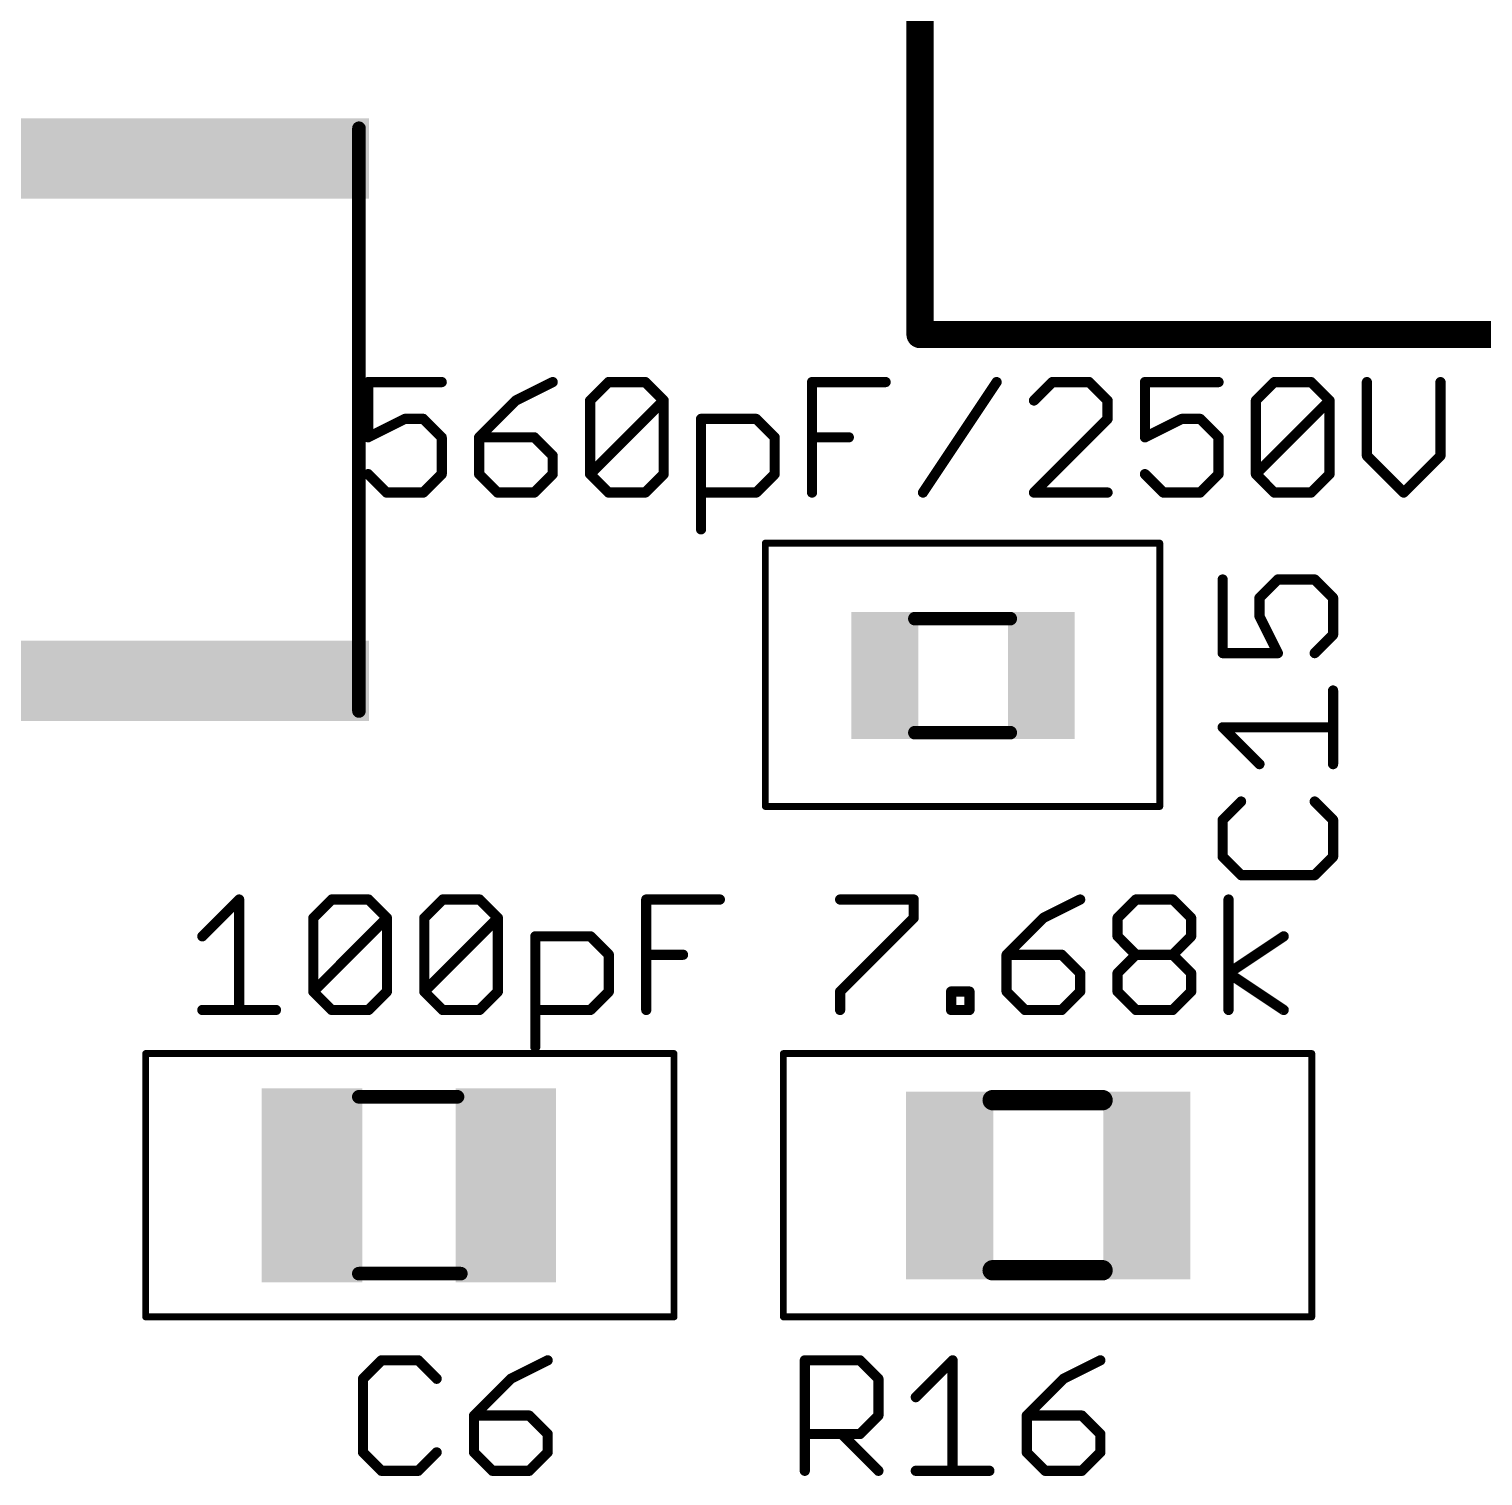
# Model space of a CAD drawing. Extents: x 2 to 123, y -4 to 52.
# Drawn here: x 15 to 25.86, y 27.23 to 38.03 of the extents above; entities that cross this region are included whole.
import ezdxf

# ---------------------------------------------------------------- set-up
doc = ezdxf.new("R2010")
doc.units = 0
for name, color, linetype in [('25', 253, 'CONTINUOUS'), ('27', 253, 'CONTINUOUS'), ('39', 12, 'CONTINUOUS'), ('51', 253, 'CONTINUOUS')]:
    doc.layers.add(name, color=color, linetype=linetype)

# ---------------------------------------------------------------- blocks, each defined once
blk = doc.blocks.new('RECT')
blk.add_solid([(-0.5, -0.5), (0.5, -0.5), (-0.5, 0.5), (0.5, 0.5)])

msp = doc.modelspace()

# ---------------------------------------------------------------- linework, layer by layer
at = {"layer": '25', "const_width": 0.0762}
for points in [[(23.9134, 33.9221), (23.9134, 33.3724)], [(24.1882, 33.7846), (24.3256, 33.9221)], [(24.3256, 33.9221), (24.6005, 33.9221)], [(24.6005, 33.9221), (24.7379, 33.7846)], [(24.1882, 33.6472), (24.1882, 33.7846)], [(24.7379, 33.7846), (24.7379, 33.5098)], [(24.3256, 33.3724), (24.1882, 33.6472)], [(24.7379, 33.5098), (24.6005, 33.3724)], [(23.9134, 33.3724), (24.3256, 33.3724)], [(24.7379, 32.5437), (24.7379, 33.0934)], [(24.1882, 32.5437), (23.9134, 32.8185)], [(23.9134, 32.8185), (24.7379, 32.8185)], [(24.0508, 32.2646), (23.9134, 32.1272)], [(24.7379, 32.1272), (24.6005, 32.2646)], [(23.9134, 32.1272), (23.9134, 31.8524)], [(24.7379, 31.8524), (24.7379, 32.1272)], [(23.9134, 31.8524), (24.0508, 31.715)], [(24.6005, 31.715), (24.7379, 31.8524)], [(24.0508, 31.715), (24.6005, 31.715)], [(17.6316, 28.0931), (17.4942, 27.9557)], [(17.9064, 28.0931), (17.6316, 28.0931)], [(18.0439, 27.9557), (17.9064, 28.0931)], [(18.8726, 28.0931), (18.5977, 27.9557)], [(20.793, 27.2686), (20.793, 28.0931)], [(20.793, 28.0931), (21.2052, 28.0931)], [(21.2052, 28.0931), (21.3426, 27.9557)], [(21.6217, 27.8183), (21.8965, 28.0931)], [(21.8965, 28.0931), (21.8965, 27.2686)], [(23.0001, 28.0931), (22.7252, 27.9557)], [(17.4942, 27.9557), (17.4942, 27.406)], [(18.5977, 27.9557), (18.3229, 27.6809)], [(21.3426, 27.9557), (21.3426, 27.6809)], [(22.7252, 27.9557), (22.4504, 27.6809)], [(18.3229, 27.6809), (18.3229, 27.406)], [(18.7351, 27.6809), (18.3229, 27.6809)], [(18.8726, 27.5434), (18.7351, 27.6809)], [(21.3426, 27.6809), (21.2052, 27.5434)], [(22.4504, 27.6809), (22.4504, 27.406)], [(22.8626, 27.6809), (22.4504, 27.6809)], [(23.0001, 27.5434), (22.8626, 27.6809)], [(18.8726, 27.406), (18.8726, 27.5434)], [(21.2052, 27.5434), (20.793, 27.5434)], [(21.0678, 27.5434), (21.3426, 27.2686)], [(23.0001, 27.406), (23.0001, 27.5434)], [(17.4942, 27.406), (17.6316, 27.2686)], [(17.9064, 27.2686), (18.0439, 27.406)], [(18.3229, 27.406), (18.4603, 27.2686)], [(18.7351, 27.2686), (18.8726, 27.406)], [(22.4504, 27.406), (22.5878, 27.2686)], [(22.8626, 27.2686), (23.0001, 27.406)], [(17.6316, 27.2686), (17.9064, 27.2686)], [(18.4603, 27.2686), (18.7351, 27.2686)], [(21.6217, 27.2686), (22.1714, 27.2686)], [(22.5878, 27.2686), (22.8626, 27.2686)]]:
    msp.add_lwpolyline(points, dxfattribs=at)
at = {"layer": '25', "const_width": 0.0381}
for points in [[(23.9324, 33.9221, 1), (23.8943, 33.9221)], [(24.3256, 33.9411, 1), (24.3256, 33.903)], [(24.3391, 33.9086, 1), (24.3122, 33.9355)], [(24.614, 33.9355, 1), (24.587, 33.9086)], [(24.6005, 33.903, 1), (24.6005, 33.9411)], [(24.2073, 33.7846, 1), (24.1692, 33.7846)], [(24.1748, 33.7981, 1), (24.2017, 33.7712)], [(24.7569, 33.7846, 1), (24.7188, 33.7846)], [(24.7244, 33.7712, 1), (24.7514, 33.7981)], [(24.2053, 33.6557, 1), (24.1712, 33.6387)], [(24.1692, 33.6472, 1), (24.2073, 33.6472)], [(24.7514, 33.4963, 1), (24.7244, 33.5233)], [(24.7188, 33.5098, 1), (24.7569, 33.5098)], [(23.9134, 33.3914, 1), (23.9134, 33.3533)], [(23.8943, 33.3724, 1), (23.9324, 33.3724)], [(24.3086, 33.3639, 1), (24.3427, 33.3809)], [(24.3256, 33.3533, 1), (24.3256, 33.3914)], [(24.587, 33.3859, 1), (24.614, 33.3589)], [(24.7569, 33.0934, 1), (24.7188, 33.0934)], [(23.9134, 32.8376, 1), (23.9134, 32.7995)], [(23.9269, 32.832, 1), (23.8999, 32.805)], [(24.7379, 32.7995, 1), (24.7379, 32.8376)], [(24.1748, 32.5302, 1), (24.2017, 32.5572)], [(24.7188, 32.5437, 1), (24.7569, 32.5437)], [(24.0643, 32.2512, 1), (24.0373, 32.2781)], [(24.614, 32.2781, 1), (24.587, 32.2512)], [(23.9324, 32.1272, 1), (23.8943, 32.1272)], [(23.8999, 32.1407, 1), (23.9269, 32.1138)], [(24.7569, 32.1272, 1), (24.7188, 32.1272)], [(24.7244, 32.1138, 1), (24.7514, 32.1407)], [(23.9269, 31.8659, 1), (23.8999, 31.8389)], [(23.8943, 31.8524, 1), (23.9324, 31.8524)], [(24.7188, 31.8524, 1), (24.7569, 31.8524)], [(24.7514, 31.8389, 1), (24.7244, 31.8659)], [(24.0508, 31.734, 1), (24.0508, 31.6959)], [(24.0373, 31.7015, 1), (24.0643, 31.7284)], [(24.587, 31.7284, 1), (24.614, 31.7015)], [(24.6005, 31.6959, 1), (24.6005, 31.734)], [(17.6316, 28.1122, 1), (17.6316, 28.0741)], [(17.6451, 28.0796, 1), (17.6181, 28.1066)], [(17.9199, 28.1066, 1), (17.893, 28.0796)], [(17.9064, 28.0741, 1), (17.9064, 28.1122)], [(18.8811, 28.0761, 1), (18.864, 28.1101)], [(20.793, 28.1122, 1), (20.793, 28.0741)], [(20.812, 28.0931, 1), (20.7739, 28.0931)], [(21.2187, 28.1066, 1), (21.1918, 28.0796)], [(21.2052, 28.0741, 1), (21.2052, 28.1122)], [(21.9156, 28.0931, 1), (21.8775, 28.0931)], [(21.91, 28.0796, 1), (21.883, 28.1066)], [(23.0086, 28.0761, 1), (22.9915, 28.1101)], [(17.5132, 27.9557, 1), (17.4751, 27.9557)], [(17.4807, 27.9692, 1), (17.5077, 27.9422)], [(18.0304, 27.9422, 1), (18.0573, 27.9692)], [(18.5892, 27.9727, 1), (18.6062, 27.9386)], [(18.6112, 27.9422, 1), (18.5843, 27.9692)], [(21.3617, 27.9557, 1), (21.3236, 27.9557)], [(21.3292, 27.9422, 1), (21.3561, 27.9692)], [(22.7167, 27.9727, 1), (22.7337, 27.9386)], [(22.7387, 27.9422, 1), (22.7118, 27.9692)], [(21.6082, 27.8317, 1), (21.6352, 27.8048)], [(18.3419, 27.6809, 1), (18.3038, 27.6809)], [(18.3229, 27.6999, 1), (18.3229, 27.6618)], [(18.3094, 27.6943, 1), (18.3364, 27.6674)], [(18.7486, 27.6943, 1), (18.7217, 27.6674)], [(18.7351, 27.6618, 1), (18.7351, 27.6999)], [(21.3236, 27.6809, 1), (21.3617, 27.6809)], [(21.3561, 27.6674, 1), (21.3292, 27.6943)], [(22.4694, 27.6809, 1), (22.4313, 27.6809)], [(22.4504, 27.6999, 1), (22.4504, 27.6618)], [(22.4369, 27.6943, 1), (22.4639, 27.6674)], [(22.8761, 27.6943, 1), (22.8492, 27.6674)], [(22.8626, 27.6618, 1), (22.8626, 27.6999)], [(18.8916, 27.5434, 1), (18.8535, 27.5434)], [(20.793, 27.5625, 1), (20.793, 27.5244)], [(21.0813, 27.5569, 1), (21.0543, 27.53)], [(21.2052, 27.5244, 1), (21.2052, 27.5625)], [(23.0191, 27.5434, 1), (22.981, 27.5434)], [(18.8591, 27.53, 1), (18.886, 27.5569)], [(21.1918, 27.5569, 1), (21.2187, 27.53)], [(22.9866, 27.53, 1), (23.0135, 27.5569)], [(17.5077, 27.4195, 1), (17.4807, 27.3925)], [(17.4751, 27.406, 1), (17.5132, 27.406)], [(18.0573, 27.3925, 1), (18.0304, 27.4195)], [(18.3038, 27.406, 1), (18.3419, 27.406)], [(18.3364, 27.4195, 1), (18.3094, 27.3925)], [(18.8535, 27.406, 1), (18.8916, 27.406)], [(18.886, 27.3925, 1), (18.8591, 27.4195)], [(22.4639, 27.4195, 1), (22.4369, 27.3925)], [(22.4313, 27.406, 1), (22.4694, 27.406)], [(22.981, 27.406, 1), (23.0191, 27.406)], [(23.0135, 27.3925, 1), (22.9866, 27.4195)], [(17.6316, 27.2877, 1), (17.6316, 27.2496)], [(17.6181, 27.2551, 1), (17.6451, 27.2821)], [(17.893, 27.2821, 1), (17.9199, 27.2551)], [(17.9064, 27.2496, 1), (17.9064, 27.2877)], [(18.4603, 27.2877, 1), (18.4603, 27.2496)], [(18.4468, 27.2551, 1), (18.4738, 27.2821)], [(18.7217, 27.2821, 1), (18.7486, 27.2551)], [(18.7351, 27.2496, 1), (18.7351, 27.2877)], [(20.7739, 27.2686, 1), (20.812, 27.2686)], [(21.3292, 27.2551, 1), (21.3561, 27.2821)], [(21.6217, 27.2877, 1), (21.6217, 27.2496)], [(21.8775, 27.2686, 1), (21.9156, 27.2686)], [(22.1714, 27.2496, 1), (22.1714, 27.2877)], [(22.5878, 27.2877, 1), (22.5878, 27.2496)], [(22.5743, 27.2551, 1), (22.6013, 27.2821)], [(22.8492, 27.2821, 1), (22.8761, 27.2551)], [(22.8626, 27.2496, 1), (22.8626, 27.2877)]]:
    msp.add_lwpolyline(points, format="xyb", dxfattribs=at)
at = {"layer": '27', "const_width": 0.0381}
for points in [[(17.532, 35.4147, 1), (17.532, 35.3766)], [(17.5511, 35.3956, 1), (17.513, 35.3956)], [(18.0817, 35.3766, 1), (18.0817, 35.4147)], [(18.9189, 35.3786, 1), (18.9019, 35.4126)], [(19.3268, 35.4147, 1), (19.3268, 35.3766)], [(19.3403, 35.3821, 1), (19.3134, 35.4091)], [(19.6152, 35.4091, 1), (19.5882, 35.3821)], [(19.6017, 35.3766, 1), (19.6017, 35.4147)], [(20.8468, 35.4147, 1), (20.8468, 35.3766)], [(20.8659, 35.3956, 1), (20.8278, 35.3956)], [(21.3965, 35.3766, 1), (21.3965, 35.4147)], [(22.2411, 35.385, 1), (22.2094, 35.4062)], [(22.6417, 35.4147, 1), (22.6417, 35.3766)], [(22.6551, 35.3821, 1), (22.6282, 35.4091)], [(22.93, 35.4091, 1), (22.903, 35.3821)], [(22.9165, 35.3766, 1), (22.9165, 35.4147)], [(23.333, 35.4147, 1), (23.333, 35.3766)], [(23.352, 35.3956, 1), (23.3139, 35.3956)], [(23.8826, 35.3766, 1), (23.8826, 35.4147)], [(24.2991, 35.4147, 1), (24.2991, 35.3766)], [(24.3126, 35.3821, 1), (24.2856, 35.4091)], [(24.5874, 35.4091, 1), (24.5604, 35.3821)], [(24.5739, 35.3766, 1), (24.5739, 35.4147)], [(25.0094, 35.3956, 1), (24.9713, 35.3956)], [(25.5591, 35.3956, 1), (25.521, 35.3956)], [(18.627, 35.2752, 1), (18.6441, 35.2411)], [(18.649, 35.2447, 1), (18.6221, 35.2717)], [(19.176, 35.2717, 1), (19.2029, 35.2447)], [(19.2085, 35.2582, 1), (19.1704, 35.2582)], [(19.7582, 35.2582, 1), (19.7201, 35.2582)], [(19.7526, 35.2447, 1), (19.7256, 35.2717)], [(19.7256, 35.2447, 1), (19.7526, 35.2717)], [(22.4908, 35.2717, 1), (22.5177, 35.2447)], [(23.073, 35.2582, 1), (23.0349, 35.2582)], [(23.0405, 35.2447, 1), (23.0674, 35.2717)], [(24.1482, 35.2717, 1), (24.1751, 35.2447)], [(24.1807, 35.2582, 1), (24.1426, 35.2582)], [(24.7304, 35.2582, 1), (24.6923, 35.2582)], [(24.7248, 35.2447, 1), (24.6979, 35.2717)], [(24.6979, 35.2447, 1), (24.7248, 35.2717)], [(17.8069, 35.1398, 1), (17.8069, 35.1017)], [(17.8154, 35.1037, 1), (17.7983, 35.1378)], [(17.9577, 35.1342, 1), (17.9308, 35.1073)], [(17.9443, 35.1017, 1), (17.9443, 35.1398)], [(20.0372, 35.1208, 1), (19.9991, 35.1208)], [(20.0181, 35.1398, 1), (20.0181, 35.1017)], [(20.4439, 35.1342, 1), (20.4169, 35.1073)], [(20.4304, 35.1017, 1), (20.4304, 35.1398)], [(23.0349, 35.1208, 1), (23.073, 35.1208)], [(23.0674, 35.1073, 1), (23.0405, 35.1342)], [(23.6078, 35.1398, 1), (23.6078, 35.1017)], [(23.6163, 35.1037, 1), (23.5993, 35.1378)], [(23.7587, 35.1342, 1), (23.7317, 35.1073)], [(23.7452, 35.1017, 1), (23.7452, 35.1398)], [(17.5235, 35.0004, 1), (17.5405, 34.9663)], [(17.513, 34.9834, 1), (17.5511, 34.9834)], [(18.1007, 34.9834, 1), (18.0626, 34.9834)], [(18.0682, 34.9699, 1), (18.0952, 34.9968)], [(18.3798, 34.9834, 1), (18.3417, 34.9834)], [(18.3607, 35.0024, 1), (18.3607, 34.9643)], [(18.3473, 34.9968, 1), (18.3742, 34.9699)], [(18.7864, 34.9968, 1), (18.7595, 34.9699)], [(18.773, 34.9643, 1), (18.773, 35.0024)], [(20.5869, 34.9834, 1), (20.5488, 34.9834)], [(20.5543, 34.9699, 1), (20.5813, 34.9968)], [(20.8468, 35.0024, 1), (20.8468, 34.9643)], [(21.1217, 34.9643, 1), (21.1217, 35.0024)], [(23.3244, 35.0004, 1), (23.3415, 34.9663)], [(23.3139, 34.9834, 1), (23.352, 34.9834)], [(23.9017, 34.9834, 1), (23.8636, 34.9834)], [(23.8692, 34.9699, 1), (23.8961, 34.9968)], [(18.9294, 34.8459, 1), (18.8913, 34.8459)], [(18.8969, 34.8325, 1), (18.9239, 34.8594)], [(24.9713, 34.8459, 1), (25.0094, 34.8459)], [(25.0038, 34.8594, 1), (24.9769, 34.8325)], [(25.521, 34.8459, 1), (25.5591, 34.8459)], [(25.5535, 34.8325, 1), (25.5266, 34.8594)], [(17.5455, 34.722, 1), (17.5185, 34.695)], [(18.0952, 34.695, 1), (18.0682, 34.722)], [(18.3742, 34.722, 1), (18.3473, 34.695)], [(18.9239, 34.695, 1), (18.8969, 34.722)], [(19.2029, 34.722, 1), (19.176, 34.695)], [(19.7526, 34.695, 1), (19.7256, 34.722)], [(20.5813, 34.695, 1), (20.5543, 34.722)], [(23.3464, 34.722, 1), (23.3195, 34.695)], [(23.8961, 34.695, 1), (23.8692, 34.722)], [(24.1751, 34.722, 1), (24.1482, 34.695)], [(24.7248, 34.695, 1), (24.6979, 34.722)], [(18.0626, 34.7085, 1), (18.1007, 34.7085)], [(18.3417, 34.7085, 1), (18.3798, 34.7085)], [(18.8913, 34.7085, 1), (18.9294, 34.7085)], [(19.176, 34.722, 1), (19.2029, 34.695)], [(19.1704, 34.7085, 1), (19.2085, 34.7085)], [(19.7201, 34.7085, 1), (19.7582, 34.7085)], [(20.5488, 34.7085, 1), (20.5869, 34.7085)], [(23.8636, 34.7085, 1), (23.9017, 34.7085)], [(24.1482, 34.722, 1), (24.1751, 34.695)], [(24.1426, 34.7085, 1), (24.1807, 34.7085)], [(24.6923, 34.7085, 1), (24.7304, 34.7085)], [(17.6694, 34.5902, 1), (17.6694, 34.5521)], [(17.656, 34.5576, 1), (17.6829, 34.5846)], [(17.9308, 34.5846, 1), (17.9577, 34.5576)], [(17.9443, 34.5521, 1), (17.9443, 34.5902)], [(18.4981, 34.5902, 1), (18.4981, 34.5521)], [(18.4847, 34.5576, 1), (18.5116, 34.5846)], [(18.7595, 34.5846, 1), (18.7864, 34.5576)], [(18.773, 34.5521, 1), (18.773, 34.5902)], [(19.3268, 34.5902, 1), (19.3268, 34.5521)], [(19.3134, 34.5576, 1), (19.3403, 34.5846)], [(19.5882, 34.5846, 1), (19.6152, 34.5576)], [(19.6017, 34.5521, 1), (19.6017, 34.5902)], [(20.0181, 34.5902, 1), (20.0181, 34.5521)], [(20.4169, 34.5846, 1), (20.4439, 34.5576)], [(20.4304, 34.5521, 1), (20.4304, 34.5902)], [(20.8278, 34.5711, 1), (20.8659, 34.5711)], [(21.6597, 34.5817, 1), (21.6914, 34.5605)], [(22.4908, 34.5846, 1), (22.5177, 34.5576)], [(22.5043, 34.5902, 1), (22.5043, 34.5521)], [(23.0539, 34.5521, 1), (23.0539, 34.5902)], [(23.4704, 34.5902, 1), (23.4704, 34.5521)], [(23.4569, 34.5576, 1), (23.4838, 34.5846)], [(23.7317, 34.5846, 1), (23.7587, 34.5576)], [(23.7452, 34.5521, 1), (23.7452, 34.5902)], [(24.2991, 34.5902, 1), (24.2991, 34.5521)], [(24.2856, 34.5576, 1), (24.3126, 34.5846)], [(24.5604, 34.5846, 1), (24.5874, 34.5576)], [(24.5739, 34.5521, 1), (24.5739, 34.5902)], [(25.2517, 34.5846, 1), (25.2787, 34.5576)], [(25.2517, 34.5576, 1), (25.2787, 34.5846)], [(19.9991, 34.2963, 1), (20.0372, 34.2963)], [(16.588, 31.5331, 1), (16.5499, 31.5331)], [(16.5824, 31.5196, 1), (16.5555, 31.5466)], [(17.2602, 31.5522, 1), (17.2602, 31.5141)], [(17.2737, 31.5196, 1), (17.2468, 31.5466)], [(17.5485, 31.5466, 1), (17.5216, 31.5196)], [(17.5351, 31.5141, 1), (17.5351, 31.5522)], [(18.0889, 31.5522, 1), (18.0889, 31.5141)], [(18.1024, 31.5196, 1), (18.0755, 31.5466)], [(18.3772, 31.5466, 1), (18.3503, 31.5196)], [(18.3638, 31.5141, 1), (18.3638, 31.5522)], [(19.6089, 31.5522, 1), (19.6089, 31.5141)], [(19.628, 31.5331, 1), (19.5899, 31.5331)], [(20.1586, 31.5141, 1), (20.1586, 31.5522)], [(21.0566, 31.5522, 1), (21.0566, 31.5141)], [(21.6253, 31.5331, 1), (21.5872, 31.5331)], [(21.6063, 31.5141, 1), (21.6063, 31.5522)], [(22.8578, 31.5161, 1), (22.8408, 31.5501)], [(23.2658, 31.5522, 1), (23.2658, 31.5141)], [(23.2793, 31.5196, 1), (23.2523, 31.5466)], [(23.5541, 31.5466, 1), (23.5271, 31.5196)], [(23.5406, 31.5141, 1), (23.5406, 31.5522)], [(23.9761, 31.5331, 1), (23.938, 31.5331)], [(17.1419, 31.3957, 1), (17.1038, 31.3957)], [(17.1093, 31.4092, 1), (17.1363, 31.3822)], [(17.6915, 31.3957, 1), (17.6534, 31.3957)], [(17.6859, 31.3822, 1), (17.659, 31.4092)], [(17.659, 31.3822, 1), (17.6859, 31.4092)], [(17.938, 31.4092, 1), (17.965, 31.3822)], [(17.9706, 31.3957, 1), (17.9325, 31.3957)], [(18.5202, 31.3957, 1), (18.4821, 31.3957)], [(18.5147, 31.3822, 1), (18.4877, 31.4092)], [(18.4877, 31.3822, 1), (18.5147, 31.4092)], [(21.5872, 31.3957, 1), (21.6253, 31.3957)], [(21.6197, 31.3822, 1), (21.5928, 31.4092)], [(22.566, 31.4127, 1), (22.583, 31.3786)], [(22.588, 31.3822, 1), (22.561, 31.4092)], [(23.1149, 31.4092, 1), (23.1418, 31.3822)], [(23.1474, 31.3957, 1), (23.1093, 31.3957)], [(23.6971, 31.3957, 1), (23.659, 31.3957)], [(23.6646, 31.3822, 1), (23.6915, 31.4092)], [(16.2806, 31.2717, 1), (16.3076, 31.2448)], [(18.7993, 31.2583, 1), (18.7612, 31.2583)], [(18.7802, 31.2773, 1), (18.7802, 31.2392)], [(19.2059, 31.2717, 1), (19.179, 31.2448)], [(19.1925, 31.2392, 1), (19.1925, 31.2773)], [(23.1418, 31.2717, 1), (23.1149, 31.2448)], [(23.1093, 31.2583, 1), (23.1474, 31.2583)], [(23.659, 31.2583, 1), (23.6971, 31.2583)], [(23.6915, 31.2448, 1), (23.6646, 31.2717)], [(24.3799, 31.2424, 1), (24.3588, 31.2741)], [(19.3489, 31.1209, 1), (19.3108, 31.1209)], [(19.6089, 31.1399, 1), (19.6089, 31.1018)], [(19.8838, 31.1018, 1), (19.8838, 31.1399)], [(22.3187, 31.1209, 1), (22.2806, 31.1209)], [(22.2997, 31.1399, 1), (22.2997, 31.1018)], [(22.7254, 31.1343, 1), (22.6984, 31.1074)], [(22.7119, 31.1018, 1), (22.7119, 31.1399)], [(23.2658, 31.1399, 1), (23.2658, 31.1018)], [(23.2793, 31.1074, 1), (23.2523, 31.1343)], [(23.5541, 31.1343, 1), (23.5271, 31.1074)], [(23.5406, 31.1018, 1), (23.5406, 31.1399)], [(19.3164, 31.1074, 1), (19.3434, 31.1343)], [(22.2862, 31.1343, 1), (22.3131, 31.1074)], [(23.2523, 31.1074, 1), (23.2793, 31.1343)], [(23.5271, 31.1343, 1), (23.5541, 31.1074)], [(22.8684, 30.9834, 1), (22.8303, 30.9834)], [(22.8359, 30.97, 1), (22.8628, 30.9969)], [(23.1474, 30.9834, 1), (23.1093, 30.9834)], [(23.1149, 30.9969, 1), (23.1418, 30.97)], [(23.6971, 30.9834, 1), (23.659, 30.9834)], [(23.6646, 30.97, 1), (23.6915, 30.9969)], [(23.9676, 30.9993, 1), (23.9465, 30.9676)], [(23.9465, 30.9993, 1), (23.9676, 30.9676)], [(17.1363, 30.8595, 1), (17.1093, 30.8325)], [(17.1093, 30.8595, 1), (17.1363, 30.8325)], [(17.1038, 30.846, 1), (17.1419, 30.846)], [(17.6534, 30.846, 1), (17.6915, 30.846)], [(17.6859, 30.8325, 1), (17.659, 30.8595)], [(17.965, 30.8595, 1), (17.938, 30.8325)], [(17.938, 30.8595, 1), (17.965, 30.8325)], [(17.9325, 30.846, 1), (17.9706, 30.846)], [(18.4821, 30.846, 1), (18.5202, 30.846)], [(18.5147, 30.8325, 1), (18.4877, 30.8595)], [(19.3108, 30.846, 1), (19.3489, 30.846)], [(19.3434, 30.8325, 1), (19.3164, 30.8595)], [(21.0756, 30.846, 1), (21.0375, 30.846)], [(21.0431, 30.8595, 1), (21.0701, 30.8325)], [(21.8853, 30.8651, 1), (21.8853, 30.827)], [(21.9044, 30.846, 1), (21.8663, 30.846)], [(22.0418, 30.846, 1), (22.0037, 30.846)], [(22.0227, 30.827, 1), (22.0227, 30.8651)], [(22.3131, 30.8595, 1), (22.2862, 30.8325)], [(22.2806, 30.846, 1), (22.3187, 30.846)], [(22.8303, 30.846, 1), (22.8684, 30.846)], [(22.8628, 30.8325, 1), (22.8359, 30.8595)], [(23.1418, 30.8595, 1), (23.1149, 30.8325)], [(23.1093, 30.846, 1), (23.1474, 30.846)], [(23.659, 30.846, 1), (23.6971, 30.846)], [(23.6915, 30.8325, 1), (23.6646, 30.8595)], [(16.2941, 30.7277, 1), (16.2941, 30.6896)], [(16.5499, 30.7086, 1), (16.588, 30.7086)], [(16.8438, 30.6896, 1), (16.8438, 30.7277)], [(17.2602, 30.7277, 1), (17.2602, 30.6896)], [(17.2468, 30.6951, 1), (17.2737, 30.7221)], [(17.5216, 30.7221, 1), (17.5485, 30.6951)], [(17.5351, 30.6896, 1), (17.5351, 30.7277)], [(18.0889, 30.7277, 1), (18.0889, 30.6896)], [(18.0755, 30.6951, 1), (18.1024, 30.7221)], [(18.3503, 30.7221, 1), (18.3772, 30.6951)], [(18.3638, 30.6896, 1), (18.3638, 30.7277)], [(18.7802, 30.7277, 1), (18.7802, 30.6896)], [(19.179, 30.7221, 1), (19.2059, 30.6951)], [(19.1925, 30.6896, 1), (19.1925, 30.7277)], [(19.5899, 30.7086, 1), (19.628, 30.7086)], [(21.0375, 30.7086, 1), (21.0756, 30.7086)], [(21.8853, 30.7277, 1), (21.8853, 30.6896)], [(21.8663, 30.7086, 1), (21.9044, 30.7086)], [(22.0037, 30.7086, 1), (22.0418, 30.7086)], [(22.0227, 30.6896, 1), (22.0227, 30.7277)], [(22.4371, 30.7277, 1), (22.4371, 30.6896)], [(22.4236, 30.6951, 1), (22.4505, 30.7221)], [(22.6984, 30.7221, 1), (22.7254, 30.6951)], [(22.7119, 30.6896, 1), (22.7119, 30.7277)], [(23.2658, 30.7277, 1), (23.2658, 30.6896)], [(23.2523, 30.6951, 1), (23.2793, 30.7221)], [(23.5271, 30.7221, 1), (23.5541, 30.6951)], [(23.5406, 30.6896, 1), (23.5406, 30.7277)], [(23.938, 30.7086, 1), (23.9761, 30.7086)], [(24.3588, 30.6927, 1), (24.3799, 30.7245)], [(18.7612, 30.4338, 1), (18.7993, 30.4338)]]:
    msp.add_lwpolyline(points, format="xyb", dxfattribs=at)
at = {"layer": '27', "const_width": 0.0762}
for points in [[(18.0817, 35.3956), (17.532, 35.3956)], [(17.532, 35.3956), (17.532, 34.9834)], [(18.9104, 35.3956), (18.6356, 35.2582)], [(19.1894, 35.2582), (19.3268, 35.3956)], [(19.3268, 35.3956), (19.6017, 35.3956)], [(19.6017, 35.3956), (19.7391, 35.2582)], [(20.8468, 34.5711), (20.8468, 35.3956)], [(20.8468, 35.3956), (21.3965, 35.3956)], [(21.6756, 34.5711), (22.2252, 35.3956)], [(22.6417, 35.3956), (22.5043, 35.2582)], [(22.9165, 35.3956), (22.6417, 35.3956)], [(23.0539, 35.2582), (22.9165, 35.3956)], [(23.8826, 35.3956), (23.333, 35.3956)], [(23.333, 35.3956), (23.333, 34.9834)], [(24.1617, 35.2582), (24.2991, 35.3956)], [(24.2991, 35.3956), (24.5739, 35.3956)], [(24.5739, 35.3956), (24.7113, 35.2582)], [(24.9904, 35.3956), (24.9904, 34.8459)], [(25.54, 34.8459), (25.54, 35.3956)], [(18.6356, 35.2582), (18.3607, 34.9834)], [(19.1894, 34.7085), (19.1894, 35.2582)], [(19.1894, 34.7085), (19.7391, 35.2582)], [(19.7391, 35.2582), (19.7391, 34.7085)], [(23.0539, 35.1208), (23.0539, 35.2582)], [(24.1617, 34.7085), (24.1617, 35.2582)], [(24.1617, 34.7085), (24.7113, 35.2582)], [(24.7113, 35.2582), (24.7113, 34.7085)], [(17.532, 34.9834), (17.8069, 35.1208)], [(17.8069, 35.1208), (17.9443, 35.1208)], [(17.9443, 35.1208), (18.0817, 34.9834)], [(20.0181, 34.2963), (20.0181, 35.1208)], [(20.0181, 35.1208), (20.4304, 35.1208)], [(20.4304, 35.1208), (20.5678, 34.9834)], [(22.5043, 34.5711), (23.0539, 35.1208)], [(23.333, 34.9834), (23.6078, 35.1208)], [(23.6078, 35.1208), (23.7452, 35.1208)], [(23.7452, 35.1208), (23.8826, 34.9834)], [(18.0817, 34.9834), (18.0817, 34.7085)], [(18.3607, 34.9834), (18.3607, 34.7085)], [(18.773, 34.9834), (18.3607, 34.9834)], [(18.9104, 34.8459), (18.773, 34.9834)], [(20.5678, 34.9834), (20.5678, 34.7085)], [(20.8468, 34.9834), (21.1217, 34.9834)], [(23.8826, 34.9834), (23.8826, 34.7085)], [(18.9104, 34.7085), (18.9104, 34.8459)], [(24.9904, 34.8459), (25.2652, 34.5711)], [(25.2652, 34.5711), (25.54, 34.8459)], [(17.6694, 34.5711), (17.532, 34.7085)], [(18.0817, 34.7085), (17.9443, 34.5711)], [(18.3607, 34.7085), (18.4981, 34.5711)], [(18.773, 34.5711), (18.9104, 34.7085)], [(19.3268, 34.5711), (19.1894, 34.7085)], [(19.7391, 34.7085), (19.6017, 34.5711)], [(20.5678, 34.7085), (20.4304, 34.5711)], [(23.4704, 34.5711), (23.333, 34.7085)], [(23.8826, 34.7085), (23.7452, 34.5711)], [(24.2991, 34.5711), (24.1617, 34.7085)], [(24.7113, 34.7085), (24.5739, 34.5711)], [(17.9443, 34.5711), (17.6694, 34.5711)], [(18.4981, 34.5711), (18.773, 34.5711)], [(19.6017, 34.5711), (19.3268, 34.5711)], [(20.4304, 34.5711), (20.0181, 34.5711)], [(23.0539, 34.5711), (22.5043, 34.5711)], [(23.7452, 34.5711), (23.4704, 34.5711)], [(24.5739, 34.5711), (24.2991, 34.5711)], [(16.2941, 31.2583), (16.5689, 31.5331)], [(16.5689, 31.5331), (16.5689, 30.7086)], [(17.1228, 31.3957), (17.2602, 31.5331)], [(17.2602, 31.5331), (17.5351, 31.5331)], [(17.5351, 31.5331), (17.6725, 31.3957)], [(17.9515, 31.3957), (18.0889, 31.5331)], [(18.0889, 31.5331), (18.3638, 31.5331)], [(18.3638, 31.5331), (18.5012, 31.3957)], [(19.6089, 30.7086), (19.6089, 31.5331)], [(19.6089, 31.5331), (20.1586, 31.5331)], [(21.0566, 31.5331), (21.6063, 31.5331)], [(21.6063, 31.5331), (21.6063, 31.3957)], [(22.8493, 31.5331), (22.5745, 31.3957)], [(23.1284, 31.3957), (23.2658, 31.5331)], [(23.2658, 31.5331), (23.5406, 31.5331)], [(23.5406, 31.5331), (23.678, 31.3957)], [(23.9571, 30.7086), (23.9571, 31.5331)], [(17.1228, 30.846), (17.1228, 31.3957)], [(17.1228, 30.846), (17.6725, 31.3957)], [(17.6725, 31.3957), (17.6725, 30.846)], [(17.9515, 30.846), (17.9515, 31.3957)], [(17.9515, 30.846), (18.5012, 31.3957)], [(18.5012, 31.3957), (18.5012, 30.846)], [(21.6063, 31.3957), (21.0566, 30.846)], [(22.5745, 31.3957), (22.2997, 31.1209)], [(23.1284, 31.2583), (23.1284, 31.3957)], [(23.678, 31.3957), (23.678, 31.2583)], [(18.7802, 30.4338), (18.7802, 31.2583)], [(18.7802, 31.2583), (19.1925, 31.2583)], [(19.1925, 31.2583), (19.3299, 31.1209)], [(23.2658, 31.1209), (23.1284, 31.2583)], [(23.678, 31.2583), (23.5406, 31.1209)], [(23.9571, 30.9834), (24.3693, 31.2583)], [(19.3299, 31.1209), (19.3299, 30.846)], [(19.6089, 31.1209), (19.8838, 31.1209)], [(22.2997, 31.1209), (22.2997, 30.846)], [(22.7119, 31.1209), (22.2997, 31.1209)], [(22.8493, 30.9834), (22.7119, 31.1209)], [(23.1284, 30.9834), (23.2658, 31.1209)], [(23.2658, 31.1209), (23.5406, 31.1209)], [(23.5406, 31.1209), (23.678, 30.9834)], [(22.8493, 30.846), (22.8493, 30.9834)], [(23.1284, 30.846), (23.1284, 30.9834)], [(23.678, 30.9834), (23.678, 30.846)], [(24.3693, 30.7086), (23.9571, 30.9834)], [(17.2602, 30.7086), (17.1228, 30.846)], [(17.6725, 30.846), (17.5351, 30.7086)], [(18.0889, 30.7086), (17.9515, 30.846)], [(18.5012, 30.846), (18.3638, 30.7086)], [(19.3299, 30.846), (19.1925, 30.7086)], [(21.0566, 30.846), (21.0566, 30.7086)], [(21.8853, 30.7086), (21.8853, 30.846)], [(21.8853, 30.846), (22.0227, 30.846)], [(22.0227, 30.846), (22.0227, 30.7086)], [(22.2997, 30.846), (22.4371, 30.7086)], [(22.7119, 30.7086), (22.8493, 30.846)], [(23.2658, 30.7086), (23.1284, 30.846)], [(23.678, 30.846), (23.5406, 30.7086)], [(16.2941, 30.7086), (16.8438, 30.7086)], [(17.5351, 30.7086), (17.2602, 30.7086)], [(18.3638, 30.7086), (18.0889, 30.7086)], [(19.1925, 30.7086), (18.7802, 30.7086)], [(22.0227, 30.7086), (21.8853, 30.7086)], [(22.4371, 30.7086), (22.7119, 30.7086)], [(23.5406, 30.7086), (23.2658, 30.7086)]]:
    msp.add_lwpolyline(points, dxfattribs=at)
at = {"layer": '39', "const_width": 0.0508}
for points in [[(20.498, 32.2275), (20.498, 34.1935)], [(20.498, 34.1935), (23.444, 34.1935)], [(23.444, 34.1935), (23.444, 32.2275)], [(23.444, 32.2275), (20.498, 32.2275)], [(15.8705, 30.3835), (19.8165, 30.3835)], [(15.8705, 28.4175), (15.8705, 30.3835)], [(19.8165, 30.3835), (19.8165, 28.4175)], [(20.633, 28.4175), (20.633, 30.3835)], [(20.633, 30.3835), (24.579, 30.3835)], [(24.579, 30.3835), (24.579, 28.4175)], [(19.8165, 28.4175), (15.8705, 28.4175)], [(24.579, 28.4175), (20.633, 28.4175)]]:
    msp.add_lwpolyline(points, dxfattribs=at)
at = {"layer": '39', "const_width": 0.0254}
for points in [[(20.5107, 34.1935, 1), (20.4853, 34.1935)], [(20.498, 34.2062, 1), (20.498, 34.1808)], [(23.4567, 34.1935, 1), (23.4313, 34.1935)], [(23.444, 34.1808, 1), (23.444, 34.2062)], [(20.498, 32.2402, 1), (20.498, 32.2148)], [(23.444, 32.2148, 1), (23.444, 32.2402)], [(20.4853, 32.2275, 1), (20.5107, 32.2275)], [(23.4313, 32.2275, 1), (23.4567, 32.2275)], [(15.8705, 30.3962, 1), (15.8705, 30.3708)], [(15.8832, 30.3835, 1), (15.8578, 30.3835)], [(19.8292, 30.3835, 1), (19.8038, 30.3835)], [(19.8165, 30.3708, 1), (19.8165, 30.3962)], [(20.6457, 30.3835, 1), (20.6203, 30.3835)], [(20.633, 30.3962, 1), (20.633, 30.3708)], [(24.5917, 30.3835, 1), (24.5663, 30.3835)], [(24.579, 30.3708, 1), (24.579, 30.3962)], [(15.8705, 28.4302, 1), (15.8705, 28.4048)], [(15.8578, 28.4175, 1), (15.8832, 28.4175)], [(19.8038, 28.4175, 1), (19.8292, 28.4175)], [(19.8165, 28.4048, 1), (19.8165, 28.4302)], [(20.633, 28.4302, 1), (20.633, 28.4048)], [(20.6203, 28.4175, 1), (20.6457, 28.4175)], [(24.5663, 28.4175, 1), (24.5917, 28.4175)], [(24.579, 28.4048, 1), (24.579, 28.4302)]]:
    msp.add_lwpolyline(points, format="xyb", dxfattribs=at)
at = {"layer": '51'}
for points, const_width in [([(21.6535, 35.7505), (21.6535, 47.1805)], 0.2032), ([(17.4635, 37.2905), (17.4635, 32.9405)], 0.1016), ([(33.0835, 35.7505), (21.6535, 35.7505)], 0.2032), ([(22.327, 33.6295), (21.615, 33.6295)], 0.1016), ([(22.327, 32.7785), (21.615, 32.7785)], 0.1016), ([(18.1995, 30.0605), (17.4625, 30.0605)], 0.1016), ([(23.016, 30.0355), (22.196, 30.0355)], 0.1524), ([(18.2245, 28.7405), (17.4625, 28.7405)], 0.1016), ([(23.016, 28.7655), (22.196, 28.7655)], 0.1524)]:
    msp.add_lwpolyline(points, dxfattribs=dict(at, const_width=const_width))
for points, const_width in [([(17.4889, 37.2905, 1), (17.4381, 37.2905)], 0.0508), ([(21.6535, 35.8013, 1), (21.6535, 35.6997)], 0.1016), ([(21.6027, 35.7505, 1), (21.7043, 35.7505)], 0.1016), ([(21.615, 33.6549, 1), (21.615, 33.6041)], 0.0508), ([(22.327, 33.6041, 1), (22.327, 33.6549)], 0.0508), ([(17.4381, 32.9405, 1), (17.4889, 32.9405)], 0.0508), ([(21.615, 32.8039, 1), (21.615, 32.7531)], 0.0508), ([(22.327, 32.7531, 1), (22.327, 32.8039)], 0.0508), ([(17.4625, 30.0859, 1), (17.4625, 30.0351)], 0.0508), ([(18.1995, 30.0351, 1), (18.1995, 30.0859)], 0.0508), ([(22.196, 30.0736, 1), (22.196, 29.9974)], 0.0762), ([(23.016, 29.9974, 1), (23.016, 30.0736)], 0.0762), ([(17.4625, 28.7659, 1), (17.4625, 28.7151)], 0.0508), ([(18.2245, 28.7151, 1), (18.2245, 28.7659)], 0.0508), ([(22.196, 28.8036, 1), (22.196, 28.7274)], 0.0762), ([(23.016, 28.7274, 1), (23.016, 28.8036)], 0.0762)]:
    msp.add_lwpolyline(points, format="xyb", dxfattribs=dict(at, const_width=const_width))

# ---------------------------------------------------------------- block references
for p, xscale, yscale, rotation in [((15.9385, 37.0655), 0.6, 3.2, 270), ((21.3908, 33.2054), 0.5001, 0.95, 180), ((22.5592, 33.2054), 0.5001, 0.95, 180), ((15.9385, 33.1655), 0.6, 3.2, 270), ((17.1129, 29.3994), 0.7501, 1.4501, 180), ((18.5607, 29.3994), 0.7501, 1.4501, 180), ((21.8746, 29.399), 0.65, 1.4, 180), ((23.3478, 29.399), 0.65, 1.4, 180)]:
    msp.add_blockref('RECT', p, dxfattribs=dict(at, xscale=xscale, yscale=yscale, rotation=rotation))

doc.saveas('drawing.dxf')
